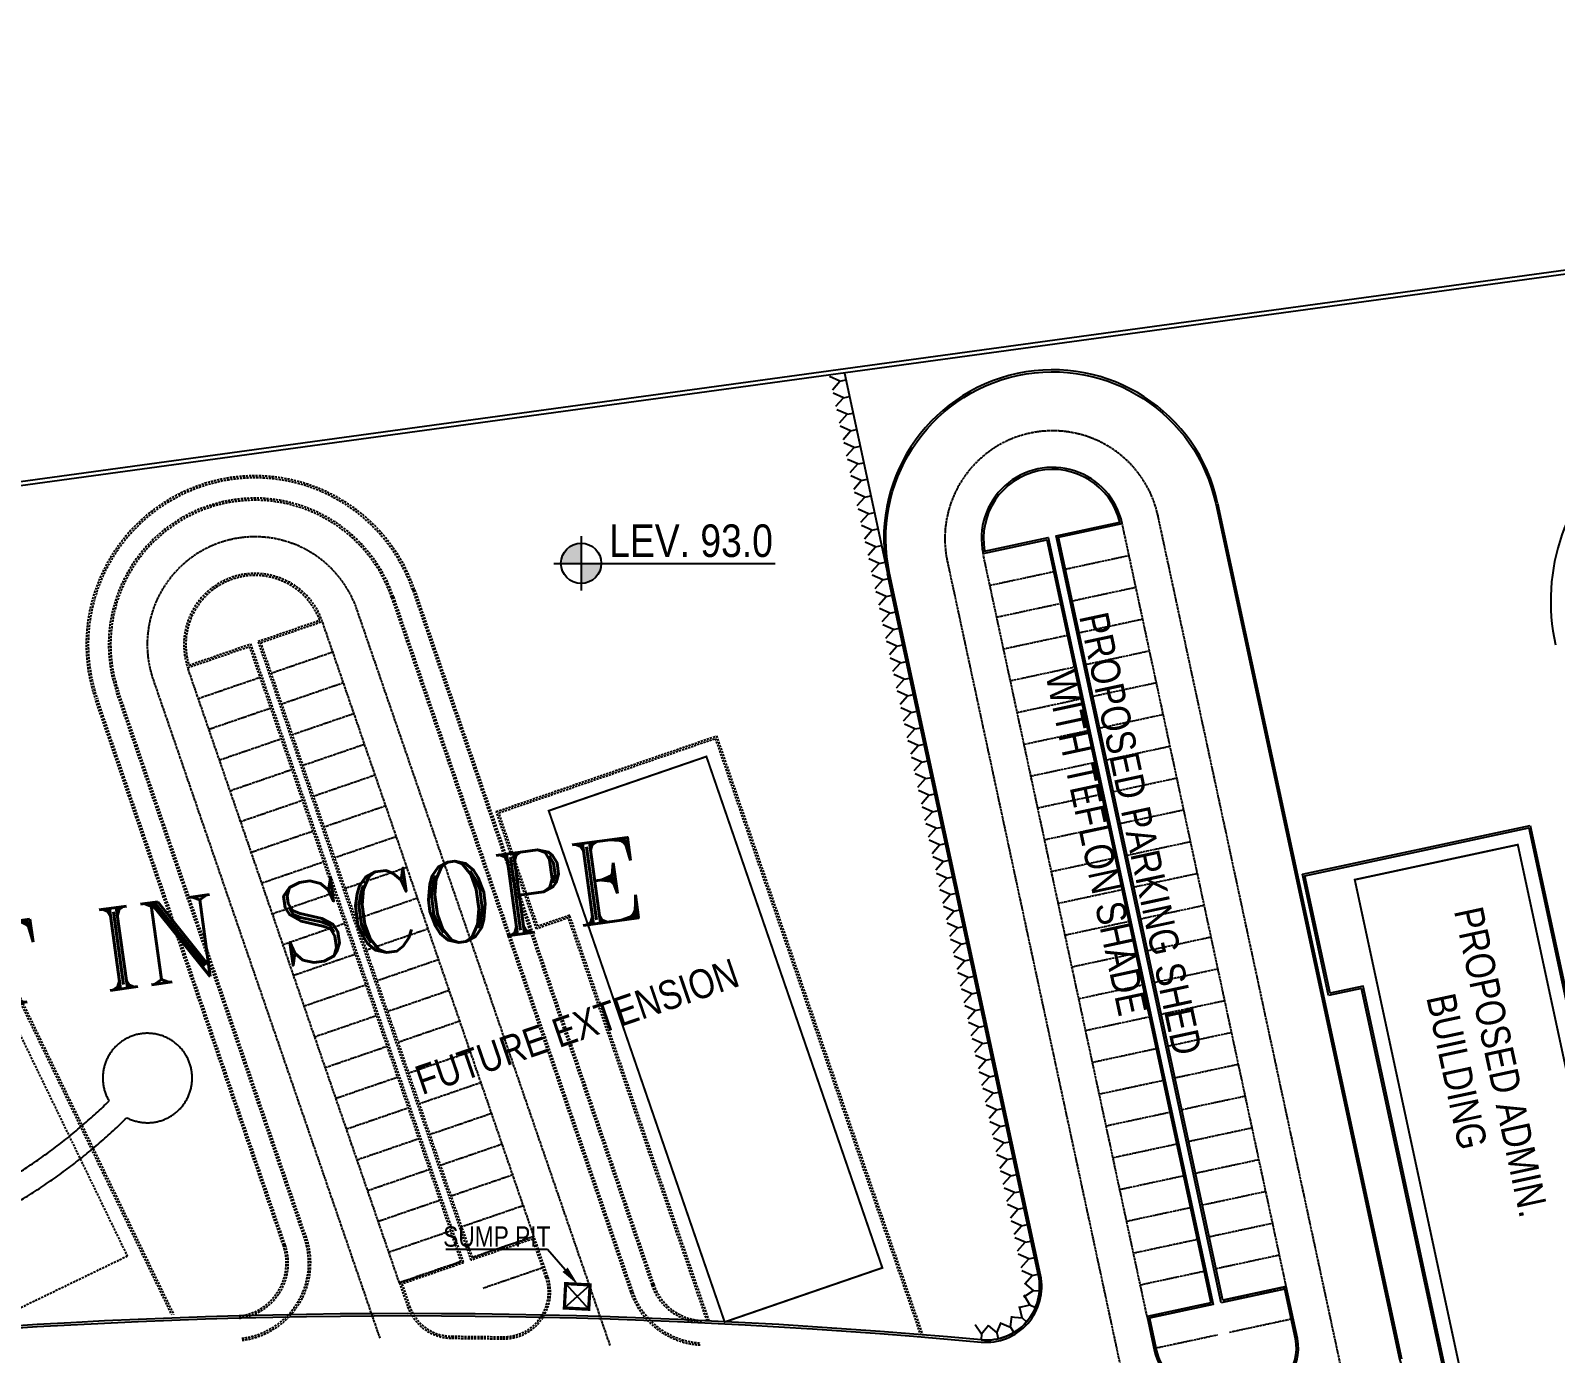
# Model space of a CAD drawing. Header units: feet. Extents: x 50754 to 76410, y 49660 to 67674.
# Drawn here: x 59594 to 64094, y 57736 to 61642 of the extents above; entities that cross this region are included whole.
import ezdxf

# ---------------------------------------------------------------- set-up
doc = ezdxf.new("R2010")
doc.units = ezdxf.units.FT
for name, pattern in [('Amconstr', [9999, 9999, 0]), ('CENTER', [2, 1.25, -0.25, 0.25, -0.25]), ('HIDDEN', [9.525, 6.35, -3.175])]:
    doc.linetypes.add(name, pattern=pattern)
for name, color, linetype in [('06--LINE-2', 2, 'Continuous'), ('1_TEXT', 3, 'Continuous'), ('afaq', 6, 'Continuous'), ('Bund', 13, 'Continuous'), ('FOOTPATH', 1, 'Continuous'), ('Plot Boundary', 1, 'Continuous'), ('PLOT LINE', 3, 'Continuous'), ('ROAD CL', 251, 'CENTER'), ('roads & footpath', 161, 'Continuous'), ('TITLE', 3, 'Continuous'), ('WALL HATCH EXIST', 253, 'Continuous')]:
    doc.layers.add(name, color=color, linetype=linetype)
doc.styles.add('222', font='romant.shx')
doc.styles.add('ARC_IMP 001 1_1', font='ARIALN.TTF', dxfattribs={"height": 0.078125})
doc.styles.add('ARIAL', font='arial.ttf')

# ---------------------------------------------------------------- blocks, each defined once
blk = doc.blocks.new('*U11')
at = {"layer": 'ROAD CL', "ltscale": 5}
blk.add_line((96, -192), (96, 0), dxfattribs=at)
blk = doc.blocks.new('*U12')
at = {"color": 0, "linetype": 'ByBlock', "lineweight": -2, "transparency": 16777216, "rotation": 282.1304857293514}
for p in [(62815.2, 60186.2), (62835.4, 60092.4), (62855.6, 59998.5), (62875.7, 59904.7), (62895.9, 59810.8), (62916.1, 59717), (62936.2, 59623.1), (62956.4, 59529.3), (62976.6, 59435.4), (62996.8, 59341.5), (63016.9, 59247.7), (63037.1, 59153.8), (63057.3, 59060), (63077.5, 58966.1), (63097.6, 58872.3), (63117.8, 58778.4), (63138, 58684.5), (63158.2, 58590.7), (63178.3, 58496.8), (63198.5, 58403), (63218.7, 58309.1), (63238.8, 58215.3), (63259, 58121.4), (63279.2, 58027.5), (63299.4, 57933.7)]:
    blk.add_blockref('*U11', p, dxfattribs=at)
blk = doc.blocks.new('*U13')
at = {"layer": 'ROAD CL', "ltscale": 5}
blk.add_line((96, 0), (96, 192), dxfattribs=at)
blk = doc.blocks.new('*U14')
at = {"color": 0, "linetype": 'ByBlock', "lineweight": -2, "transparency": 16777216, "rotation": 282.1304857293517}
for p in [(62404.6, 60098), (62424.8, 60004.1), (62444.9, 59910.3), (62465.1, 59816.4), (62485.3, 59722.6), (62505.5, 59628.7), (62525.6, 59534.9), (62545.8, 59441), (62566, 59347.1), (62586.1, 59253.3), (62606.3, 59159.4), (62626.5, 59065.6), (62646.7, 58971.7), (62666.8, 58877.9), (62687, 58784), (62707.2, 58690.1), (62727.4, 58596.3), (62747.5, 58502.4), (62767.7, 58408.6), (62787.9, 58314.7), (62808.1, 58220.9), (62828.2, 58127), (62848.4, 58033.1), (62868.6, 57939.3), (62888.7, 57845.4)]:
    blk.add_blockref('*U13', p, dxfattribs=at)
blk = doc.blocks.new('*U15')
at = {"layer": 'ROAD CL', "ltscale": 5}
blk.add_line((96, 0), (96, 192), dxfattribs=at)
blk = doc.blocks.new('*U16')
at = {"color": 0, "linetype": 'ByBlock', "lineweight": -2, "transparency": 16777216, "rotation": 282.1304857293515}
for p in [(-1659, 2408.4), (-1638.9, 2314.6), (-1618.7, 2220.7), (-1598.5, 2126.9), (-1578.3, 2033), (-1558.2, 1939.2), (-1538, 1845.3), (-1517.8, 1751.5), (-1497.6, 1657.6), (-1477.5, 1563.7), (-1457.3, 1469.9), (-1437.1, 1376), (-1417, 1282.2), (-1396.8, 1188.3), (-1376.6, 1094.5), (-1356.4, 1000.6), (-1336.3, 906.7), (-1316.1, 812.9), (-1295.9, 719), (-1275.7, 625.2)]:
    blk.add_blockref('*U15', p, dxfattribs=at)
blk = doc.blocks.new('*U17')
at = {"layer": 'ROAD CL', "ltscale": 5}
blk.add_line((96, 0), (96, 192), dxfattribs=at)
blk = doc.blocks.new('*U18')
at = {"color": 0, "linetype": 'ByBlock', "lineweight": -2, "transparency": 16777216}
for p, rotation in [((-1659, 2408.4), 282.1304857293515), ((-1638.9, 2314.6), 282.1304857293515), ((-1618.7, 2220.7), 282.1304857293515), ((-1598.5, 2126.9), 282.1304857293515), ((-1578.3, 2033), 282.1304857293515), ((-1558.2, 1939.2), 282.1304857293515), ((-1538, 1845.3), 282.1304857293515), ((-1517.8, 1751.5), 282.1304857293515), ((-1497.6, 1657.6), 282.1304857293515), ((-1477.5, 1563.7), 282.1304857293515), ((-1457.3, 1469.9), 282.1304857293515), ((-1437.1, 1376), 282.1304857293515), ((-1417, 1282.2), 282.1304857293515), ((-1396.8, 1188.3), 282.1304857293515), ((-1376.6, 1094.5), 282.1304857293515), ((-1356.4, 1000.6), 282.1304857293515), ((-1336.3, 906.7), 282.1304857293515), ((-1316.1, 812.9), 282.1304857293515), ((-1295.9, 719), 282.1304857293515), ((-1275.7, 625.2), 282.1304857293515), ((-1255.6, 531.3), 282.1304857293589)]:
    blk.add_blockref('*U17', p, dxfattribs=dict(at, rotation=rotation))
blk = doc.blocks.new('A$C614908D8')
at = {"layer": 'Bund', "color": 253}
for p, q in [((29.6, 23.5), (0, 39.2)), ((5.8, 0), (29.6, 23.5))]:
    blk.add_line(p, q, dxfattribs=at)
blk.add_lwpolyline([(29.6, 23.5), (47.4, 26.1)], dxfattribs=at)

msp = doc.modelspace()

# ---------------------------------------------------------------- hatches: boundary and pattern name
at = {"layer": 'WALL HATCH EXIST', "linetype": 'ByBlock'}
h = msp.add_hatch(color=253, dxfattribs=at)
h.dxf.hatch_style = 1
h.paths.add_polyline_path([(61218.60636, 60128.38617, 0.4142135624), (61159.10318, 60068.88299, 0.0035712008), (61159.10925, 60068.03303), (61218.60636, 60068.03303)])
h = msp.add_hatch(color=253, dxfattribs=at)
h.dxf.hatch_style = 1
h.paths.add_polyline_path([(61218.60636, 60009.37981, 0.4100358202), (61278.10347, 60068.03303), (61218.60636, 60068.03303)])

# ---------------------------------------------------------------- linework, layer by layer
at = {"color": 253, "linetype": 'Continuous', "lineweight": 9}
for points in [[(61218.60636, 60148.7791), (61218.60636, 59988.98687), (61218.60636, 59988.98687)], [(61137.86029, 60068.03303), (61791.67721, 60068.03303), (61791.67721, 60068.03303)]]:
    msp.add_lwpolyline(points, dxfattribs=at)
at = {"color": 6, "const_width": 9.49219}
msp.add_lwpolyline([(61169.22033, 57870.78366), (61241.11949, 57866.97449), (61244.92866, 57938.87365), (61173.0295, 57942.68282)], close=True, dxfattribs=at)
at = {"color": 253, "linetype": 'Amconstr', "lineweight": 25, "ltscale": 10}
for points in [[(61169.22033, 57870.78366), (61244.92866, 57938.87365)], [(61173.0295, 57942.68282), (61173.0295, 57942.68282), (61241.11949, 57866.97449)]]:
    msp.add_lwpolyline(points, dxfattribs=at)
at = {"layer": '06--LINE-2', "color": 253, "lineweight": -3}
msp.add_arc((64668.08037, 59958.1436), 588.73418, 0.36168617, 192.74589872, dxfattribs=at)
at = {"layer": 'afaq', "color": 6, "linetype": 'Amconstr', "lineweight": 25, "ltscale": 10}
msp.add_lwpolyline([(61171.39446, 57983.5515), (61119.67629, 58043.43287), (60819.39782, 58043.43287)], dxfattribs=at)
msp.add_solid([(61178.96253, 57990.08788), (61210.61271, 57938.14304), (61163.82638, 57977.01513)], dxfattribs=at)
at = {"layer": 'Bund', "color": 253}
for p, q in [((61982.29507, 60606.50847), (61951.73719, 60620.19262)), ((61960.05868, 60581.47683), (61982.29507, 60606.50847)), ((61992.80201, 60557.6249), (61962.24413, 60571.30904)), ((61970.56562, 60532.59325), (61992.80201, 60557.6249)), ((62003.30895, 60508.74132), (61972.75107, 60522.42547)), ((61981.07256, 60483.70967), (62003.30895, 60508.74132)), ((62013.81588, 60459.85774), (61983.258, 60473.54189)), ((61991.5795, 60434.82609), (62013.81588, 60459.85774)), ((62024.32282, 60410.97416), (61993.76494, 60424.65831)), ((62002.08644, 60385.94252), (62024.32282, 60410.97416)), ((62034.82976, 60362.09058), (62004.27188, 60375.77473)), ((62012.59338, 60337.05894), (62034.82976, 60362.09058)), ((62045.3367, 60313.207), (62014.77882, 60326.89115)), ((62023.10032, 60288.17536), (62045.3367, 60313.207)), ((62055.84364, 60264.32343), (62025.28576, 60278.00758)), ((62033.60726, 60239.29178), (62055.84364, 60264.32343)), ((62066.35058, 60215.43985), (62035.7927, 60229.124)), ((62044.1142, 60190.4082), (62066.35058, 60215.43985)), ((62549.66261, 57966.82884), (62519.1309, 57980.57129)), ((62527.37849, 57941.83968), (62549.66261, 57966.82884))]:
    msp.add_line(p, q, dxfattribs=at)
for points in [[(61982.29507, 60606.50847), (61999.89315, 60610.29097)], [(61992.80201, 60557.6249), (62010.40009, 60561.40739)], [(62003.30895, 60508.74132), (62020.90703, 60512.52382)], [(62013.81588, 60459.85774), (62031.41397, 60463.64024)], [(62024.32282, 60410.97416), (62041.92091, 60414.75666)], [(62034.82976, 60362.09058), (62052.42785, 60365.87308)], [(62045.3367, 60313.207), (62062.93479, 60316.9895)], [(62055.84364, 60264.32343), (62073.44173, 60268.10592)], [(62066.35058, 60215.43985), (62083.94867, 60219.22235)], [(62549.66261, 57966.82884), (62567.26788, 57970.57775)]]:
    msp.add_lwpolyline(points, dxfattribs=at)
at = {"layer": 'FOOTPATH', "color": 253, "linetype": 'HIDDEN'}
for p, q in [((59203.77282, 59516.07169), (60009.64866, 57851.45144)), ((59206.55879, 59524.08657), (60016.19703, 57851.69471))]:
    msp.add_line(p, q, dxfattribs=at)
for points in [[(61590.24283, 57832.78109), (61181.1269, 59022.18628), (61087.32124, 58989.92025), (60968.27493, 59336.01846), (61618.10724, 59559.53922), (62226.31006, 57791.33724)], [(61596.69438, 57832.47137), (61184.84906, 59029.8116), (61091.0434, 58997.54557), (60975.90025, 59332.2963), (61614.38507, 59551.9139), (62219.7801, 57791.87493)]]:
    msp.add_lwpolyline(points, dxfattribs=at)
at = {"layer": 'Plot Boundary', "color": 253, "linetype": 'HIDDEN'}
for p, q in [((59184.27101, 59459.9675), (59879.71603, 58023.45359)), ((59879.71603, 58023.45359), (59436.88091, 57809.06828))]:
    msp.add_line(p, q, dxfattribs=at)
at = {"layer": 'Plot Boundary', "color": 253, "linetype": 'HIDDEN', "const_width": 6}
msp.add_lwpolyline([(61588.32994, 59498.53666), (62107.44989, 57989.32148), (61642.20311, 57829.29202), (61123.08315, 59338.5072)], close=True, dxfattribs=at)
at = {"layer": 'Plot Boundary', "color": 253, "linetype": 'ByBlock', "const_width": 6}
msp.add_lwpolyline([(63982.34557, 59238.32219), (64317.72708, 57677.95837), (63836.71267, 57574.57009), (63501.33116, 59134.93391)], close=True, dxfattribs=at)
at = {"layer": 'PLOT LINE', "color": 253}
for p, q in [((71861.75005, 61994.88878), (55517.18687, 59754.98993)), ((71845.92243, 61980.60757), (55529.16889, 59744.51982))]:
    msp.add_line(p, q, dxfattribs=at)
at = {"layer": 'PLOT LINE', "color": 8, "linetype": 'Amconstr', "lineweight": 25}
for centre, radius, start, end in [((59939.1341, 58549.60978), 131.94429, 242.53497378, 210.8873838), ((58682.97741, 59645.82671), 1631.2753, 256.61165905, 314.47779675), ((58682.2692, 59646.19873), 1703.94211, 256.55047508, 314.58031542)]:
    msp.add_arc(centre, radius, start, end, dxfattribs=at)
at = {"layer": 'ROAD CL', "color": 253, "ltscale": 5}
for p, q in [((63299.36547, 57933.69262), (62815.2057, 60186.2479)), ((62888.74342, 57845.43432), (62404.58365, 60097.98961)), ((61079.57965, 58081.84597), (60455.07444, 59897.44318)), ((61304.42941, 57760.18877), (60557.20178, 59932.5716)), ((60682.41776, 57945.23545), (60057.91255, 59760.83267)), ((59955.78521, 59725.70425), (60624.44704, 57781.73239))]:
    msp.add_line(p, q, dxfattribs=at)
at = {"layer": 'ROAD CL', "color": 253, "linetype": 'ByBlock'}
for p, q in [((61218.60636, 60148.7791), (61218.60636, 59988.98687)), ((61137.86029, 60068.03303), (61791.67721, 60068.03303))]:
    msp.add_line(p, q, dxfattribs=at)
msp.add_lwpolyline([(61995.51013, 60630.68301), (62568.08091, 57966.79514, -0.5061578082), (62399.13521, 57776.25753)], format="xyb", dxfattribs=at)
at = {"layer": 'ROAD CL', "color": 253, "ltscale": 5}
msp.add_lwpolyline([(63490.58592, 57557.98478), (62920.79423, 60208.94289, 1), (62298.99512, 60075.29462), (62820.70628, 57648.03134)], format="xyb", dxfattribs=at)
at = {"layer": 'ROAD CL', "color": 253, "linetype": 'ByBlock'}
msp.add_circle((61218.60636, 60068.88299), 59.50318, dxfattribs=at)
at = {"layer": 'ROAD CL', "color": 253, "ltscale": 5}
msp.add_arc((60256.49349, 59829.13792), 318, 18.98151751, 198.98151751, dxfattribs=at)
at = {"layer": 'roads & footpath', "color": 253}
for p, q in [((63096.77512, 60246.76787), (63639.6324, 57721.12216)), ((62568.08091, 57966.79514), (62123.01424, 60037.46964)), ((63347.33145, 59150.92976), (64019.18715, 59295.33709)), ((64019.18715, 59295.33709), (64409.59967, 57478.94124)), ((63424.24224, 58793.10196), (63347.33145, 59150.92976)), ((63521.22706, 58813.94769), (63424.24224, 58793.10196)), ((63783.01794, 57595.96457), (63521.22706, 58813.94769))]:
    msp.add_line(p, q, dxfattribs=at)
at = {"layer": 'roads & footpath', "color": 253, "linetype": 'HIDDEN'}
for p, q in [((60721.74028, 59989.16738), (61427.27555, 57937.99496)), ((60727.41402, 59991.11896), (61432.94929, 57939.94654)), ((60659.32913, 59967.70002), (61364.8644, 57916.52759)), ((60665.00287, 59969.6516), (61370.53814, 57918.47917)), ((60265.8894, 59838.71482), (60447.36566, 59901.13664)), ((60273.51472, 59834.99266), (60455.07444, 59897.44318)), ((60057.91255, 59760.83267), (60239.47227, 59823.28319)), ((60061.71817, 59768.48669), (60243.19443, 59830.90851)), ((60239.47227, 59823.28319), (60863.97748, 58007.68597)), ((60243.19443, 59830.90851), (60871.6028, 58003.96381)), ((60894.29777, 58011.77013), (60265.8894, 59838.71482)), ((60898.01993, 58019.39545), (60273.51472, 59834.99266)), ((60340.07895, 58055.06543), (59785.57297, 59667.15688)), ((60345.75269, 58057.01701), (59791.24671, 59669.10846)), ((60402.4901, 58076.5328), (59847.98412, 59688.62425)), ((60408.16384, 58078.48438), (59853.65786, 59690.57583)), ((61075.85749, 58074.22065), (60894.29777, 58011.77013)), ((61079.57965, 58081.84597), (60898.01993, 58019.39545)), ((61114.92732, 57960.6346), (61075.85749, 58074.22065)), ((61120.60106, 57962.58618), (61079.57965, 58081.84597)), ((60863.97748, 58007.68597), (60682.41776, 57945.23545)), ((60871.6028, 58003.96381), (60690.04308, 57941.51329)), ((60682.41776, 57945.23545), (60706.73375, 57874.54262)), ((60690.04308, 57941.51329), (60712.40749, 57876.4942)), ((60836.23897, 57781.43249), (60987.97443, 57779.71632)), ((60836.2943, 57787.43225), (60988.05481, 57785.71579))]:
    msp.add_line(p, q, dxfattribs=at)
at = {"layer": 'roads & footpath', "color": 8}
msp.add_lwpolyline([(56080.16957, 57257.90451, -0.0866363549), (62398.58558, 57770.28276, 0.5061578082), (62573.94694, 57968.05597), (62128.88027, 60038.73047, -1), (63090.90909, 60245.50704), (63633.76637, 57719.86132, 0.3072943154), (63766.91833, 57592.5931, -0.0003274051), (63790.74389, 57588.5721), (63525.83226, 58821.07455), (63428.84744, 58800.22882), (63354.45831, 59146.32456), (64014.58195, 59288.21023), (64404.55725, 57473.84857, -0.0033897934)], format="xyb", dxfattribs=at)
at = {"layer": 'roads & footpath', "color": 253}
for points in [[(63111.65253, 57893.34597), (62627.49276, 60145.90125), (62815.2057, 60186.2479, 1), (62404.58365, 60097.98961), (62592.29659, 60138.33626), (63076.45636, 57885.78097), (62888.74342, 57845.43432), (62910.80338, 57742.80027, 0.3182763255), (63028.30815, 57634.90254), (63179.31179, 57615.05943, 0.5184433546), (63332.21022, 57780.88229), (63299.36547, 57933.69262)], [(63107.04734, 57886.21911), (62620.3659, 60150.50645), (62807.99256, 60190.83455, 0.9710083125), (62409.27513, 60105.13502), (62596.90178, 60145.46312), (63083.58322, 57881.17578), (62895.87028, 57840.82913), (62916.66941, 57744.0611, 0.3183019094), (63029.07744, 57640.85303), (63180.09352, 57621.00828, 0.5184433546), (63326.34419, 57779.62146), (63294.76028, 57926.56575)]]:
    msp.add_lwpolyline(points, format="xyb", close=True, dxfattribs=at)
for centre, radius, start, end in [((62609.89468, 60142.11876), 498, 12.13048573, 192.13048573), ((62413.6088, 57933.59321), 158, 264.74405161, 12.13048573), ((60706.81127, 39418.36728), 18435.72875, 84.733068804, 104.539788586)]:
    msp.add_arc(centre, radius, start, end, dxfattribs=at)
at = {"layer": 'roads & footpath', "color": 253, "linetype": 'HIDDEN'}
for centre, radius, start, end in [((60256.49349, 59829.13792), 498, 18.98151751, 198.98151751), ((60256.49349, 59829.13792), 492, 18.98151751, 198.98151751), ((60256.49349, 59829.13792), 432, 18.98151751, 198.98151751), ((60256.49349, 59829.13792), 426, 18.98151751, 198.98151751), ((60256.49349, 59829.13792), 210, 18.98151751, 198.98151751), ((60256.49349, 59829.13792), 204, 20.66693055, 197.29610447), ((60190.67043, 58003.67386), 158, 276.85103178, 18.98151751), ((60190.67043, 58003.67386), 164, 276.85103178, 18.98151751), ((60190.67043, 58003.67386), 224, 276.85103178, 18.98151751), ((60190.67043, 58003.67386), 230, 276.85103178, 18.98151751), ((60990.10501, 57917.69987), 138, 269.11537463, 18.98151751), ((60990.10501, 57917.69987), 132, 269.11005664, 18.98151751), ((61582.35781, 57991.33811), 230, 198.98151751, 267.29441093), ((61582.35781, 57991.33811), 224, 198.98151751, 267.29441093), ((61582.35781, 57991.33811), 164, 198.98151751, 267.29441093), ((61582.35781, 57991.33811), 158, 198.98151751, 267.29441093), ((60837.2298, 57919.42894), 138, 198.98151751, 269.58861556), ((60837.2298, 57919.42894), 132, 198.98151751, 269.59393354)]:
    msp.add_arc(centre, radius, start, end, dxfattribs=at)

# ---------------------------------------------------------------- block references
at = {"color": 253, "linetype": 'Amconstr', "lineweight": 25}
for name in ['*U12', '*U14']:
    msp.add_blockref(name, (0, 0), dxfattribs=at)
at = {"color": 253, "linetype": 'Amconstr', "lineweight": 25, "xscale": -1, "rotation": 31.11200323771664}
msp.add_blockref('*U18', (60279.15238, 56978.18377), dxfattribs=at)
at = {"color": 253, "linetype": 'Amconstr', "lineweight": 25, "rotation": 6.851031779020404}
msp.add_blockref('*U16', (61992.40192, 57567.48478), dxfattribs=at)
at = {"layer": 'ROAD CL', "color": 253, "linetype": 'ByBlock'}
for p, rotation in [((62048.863, 60141.14902), 3.755351968605934), ((62059.36994, 60092.26544), 3.755351968605934), ((62069.87688, 60043.38186), 3.755351968605934), ((62080.38382, 59994.49829), 3.755351968605934), ((62090.89076, 59945.61471), 3.755351968605934), ((62101.3977, 59896.73113), 3.755351968605934), ((62111.90464, 59847.84755), 3.755351968605934), ((62122.41157, 59798.96397), 3.755351968605934), ((62132.91851, 59750.08039), 3.755351968605934), ((62143.42545, 59701.19682), 3.755351968605934), ((62153.93239, 59652.31324), 3.755351968605934), ((62164.43933, 59603.42966), 3.755351968605934), ((62174.94627, 59554.54608), 3.755351968605934), ((62185.45321, 59505.6625), 3.755351968605934), ((62195.96015, 59456.77892), 3.755351968605934), ((62206.46709, 59407.89535), 3.755351968605934), ((62216.97403, 59359.01177), 3.755351968605934), ((62227.48097, 59310.12819), 3.755351968605934), ((62237.98791, 59261.24461), 3.755351968605934), ((62248.49485, 59212.36103), 3.755351968605934), ((62259.00179, 59163.47746), 3.755351968605934), ((62269.50873, 59114.59388), 3.755351968605934), ((62280.01567, 59065.7103), 3.755351968605934), ((62290.52261, 59016.82672), 3.755351968605934), ((62301.02954, 58967.94314), 3.755351968605934), ((62311.53648, 58919.05956), 3.755351968605934), ((62322.04342, 58870.17599), 3.755351968605934), ((62332.55036, 58821.29241), 3.755351968605934), ((62343.0573, 58772.40883), 3.755351968605934), ((62353.56424, 58723.52525), 3.755351968605934), ((62364.07118, 58674.64167), 3.755351968605934), ((62374.57812, 58625.75809), 3.755351968605934), ((62385.08506, 58576.87452), 3.755351968605934), ((62395.592, 58527.99094), 3.755351968605934), ((62406.09894, 58479.10736), 3.755351968605934), ((62416.60588, 58430.22378), 3.755351968605934), ((62427.11282, 58381.3402), 3.755351968605934), ((62437.61976, 58332.45662), 3.755351968605934), ((62448.1267, 58283.57305), 3.755351968605934), ((62458.4235, 58235.66714), 3.755351968605934), ((62469.14058, 58185.80589), 3.755351968605934), ((62479.64752, 58136.92231), 3.755351968605934), ((62490.15445, 58088.03873), 3.755351968605934), ((62500.66139, 58039.15516), 3.755351968605934), ((62511.16833, 57990.27158), 3.755351968605934), ((62519.27647, 57905.27399), 347.9334134448025), ((62482.36121, 57849.0912), 310.7314900078428), ((62505.27542, 57875.36202), 328.1436151068541), ((62382.64112, 57827.80534), 258.8651456430061), ((62418.90157, 57824.68586), 274.6717920937292), ((62453.23975, 57832.61886), 291.6089337044723)]:
    msp.add_blockref('A$C614908D8', p, dxfattribs=dict(at, rotation=rotation))

# ---------------------------------------------------------------- texts
at = {"color": 253, "linetype": 'ByBlock', "style": 'ARC_IMP 001 1_1'}
msp.add_text('LEV. 93.0', height=96, dxfattribs=at).set_placement((61301.56467, 60087.71423))
at = {"layer": '1_TEXT', "color": 8, "linetype": 'ByBlock', "style": '222'}
msp.add_text('AREA NOT IN SCOPE', height=240, rotation=7.80334523, dxfattribs=at).set_placement((57963.91498, 58552.81036))
at = {"layer": '1_TEXT', "color": 253, "linetype": 'Amconstr', "lineweight": 25, "insert": (62911.78953, 59280.05034), "char_height": 86.0694804, "width": 1387.123488, "attachment_point": 2, "rotation": 282.13048573, "line_spacing_factor": 0.930915, "style": 'ARC_IMP 001 1_1'}
msp.add_mtext('PROPOSED PARKING SHED WITH TEFLON SHADE', dxfattribs=at)
at = {"layer": '1_TEXT', "color": 8, "linetype": 'Amconstr', "lineweight": 25, "char_height": 86.0694804, "attachment_point": 2, "line_spacing_factor": 0.930915, "style": 'ARC_IMP 001 1_1'}
for s, insert, width, rotation in [('PROPOSED ADMIN. BUILDING', (63975.61833, 58606.02512), 931.0665433, 282.13048573), ('FUTURE EXTENSION', (61192.43538, 58742.23914), 1105.2829901, 18.98151751)]:
    msp.add_mtext(s, dxfattribs=dict(at, insert=insert, width=width, rotation=rotation))
at = {"layer": 'TITLE', "color": 3, "style": 'ARIAL', "width": 0.8}
msp.add_text('SUMP PIT ', height=60, dxfattribs=at).set_placement((60811.58258, 58051.64945))

doc.saveas('drawing.dxf')
